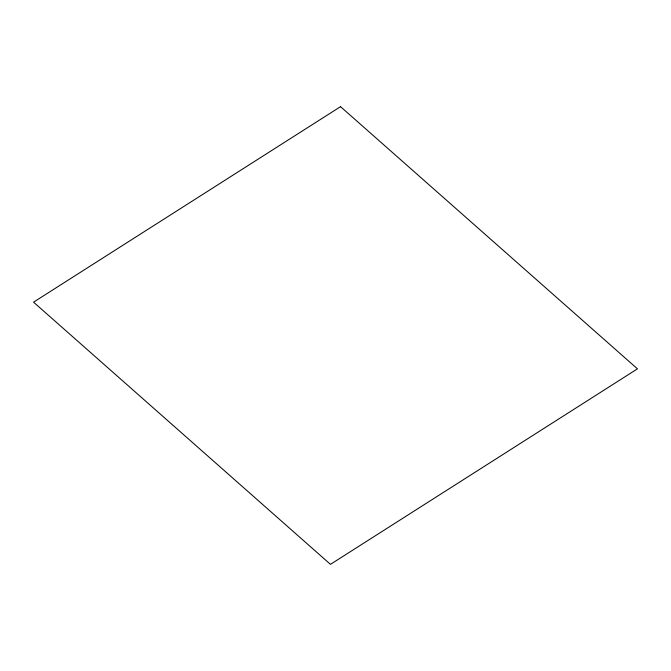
<?xml version="1.0" encoding="UTF-8"?>
<svg xmlns="http://www.w3.org/2000/svg" width="671" height="671" viewBox="0 0 671 671"><rect width="100%" height="100%" fill="white"/><g stroke="black" fill="none" stroke-linecap="round" stroke-linejoin="round"><path stroke-width="1.01" d="M340.541 106.655L33.55 302.16L330.459 564.345L637.45 368.84L340.541 106.655"/></g></svg>
